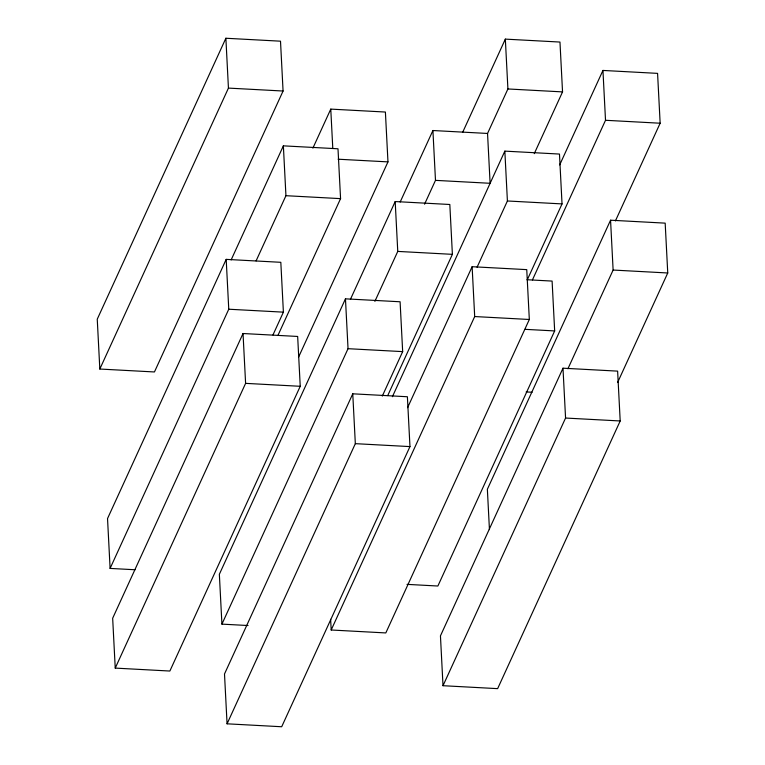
<?xml version="1.0" encoding="UTF-8"?>
<svg xmlns="http://www.w3.org/2000/svg" width="765" height="765" viewBox="0 0 765 765"><rect width="100%" height="100%" fill="white"/><g stroke="black" fill="none" stroke-linecap="round" stroke-linejoin="round"><path stroke-width="1.15" d="M225.876 38.25L97.251 319.187L99.823 369.036L154.444 371.962L283.069 91.025L280.506 41.186L225.876 38.25L228.439 88.099L99.823 369.036M272.971 334.927L283.394 312.149L280.822 262.309L226.191 259.373L107.53 518.565L110.103 568.414L135.042 569.753M231.135 259.928L283.366 145.847L337.996 148.783L340.568 198.632L277.886 335.519M110.103 568.414L228.764 309.223L226.191 259.373M256.093 260.884L285.938 195.697L283.366 145.847M312.885 148.161L330.767 109.108L385.397 112.044L387.97 161.884L298.56 357.159M243.031 333.521L112.665 618.254L115.238 668.103L169.868 671.039L300.234 386.296L297.661 336.457L243.031 333.521L245.603 383.361L115.238 668.103M382.309 396.079L402.667 351.623L400.095 301.773L345.464 298.838L219.354 574.285L221.927 624.125L248.051 625.531M350.427 299.345L395.189 201.558L449.82 204.494L452.392 254.343L387.731 395.582M400.181 202.017L432.914 130.519L487.544 133.454L507.912 88.96L505.34 39.12L559.97 42.056L562.543 91.896L534.257 153.66M221.927 624.125L348.037 348.687L345.464 298.838M374.879 301.381L397.762 251.408L395.189 201.558M424.565 204.198L435.486 180.358L432.914 130.519M462.672 132.307L505.34 39.12M352.761 393.812L224.499 673.975L227.071 723.814L281.692 726.75L409.964 446.597L407.391 396.748L352.761 393.812L355.333 443.662L227.071 723.814M392.397 396.719L504.843 151.126L559.473 154.061L562.036 203.911L527.228 279.942M407.573 407.697L472.12 266.708L526.75 269.634L529.323 319.483L385.818 632.932L331.188 629.997L330.633 619.315M477.073 267.234L507.405 200.975L504.843 151.126M331.188 629.997L474.692 316.547L472.12 266.708M559.693 164.905L602.944 70.437L657.575 73.373L660.147 123.222L615.404 220.942M532.44 279.904L605.517 120.287L602.944 70.437M527.162 279.741L552.101 281.08L554.663 330.929L437.876 586.019L406.999 584.364M617.585 382.557L667.749 272.981L665.177 223.141L610.556 220.205L487.362 489.265L489.447 529.61M562.992 368.195L440.449 635.868L443.012 685.708L497.642 688.643L620.195 420.97L617.623 371.13L562.992 368.195L565.565 418.044L443.012 685.708M567.917 368.778L613.119 270.045L610.556 220.205M507.912 88.96L562.543 91.896M228.439 88.099L283.069 91.025M605.517 120.287L660.147 123.222M338.092 159.206L387.97 161.884M435.486 180.358L490.107 183.294L487.544 133.454M507.405 200.975L562.036 203.911M285.938 195.697L340.568 198.632M397.762 251.408L452.392 254.343M613.119 270.045L667.749 272.981M474.692 316.547L529.323 319.483M228.764 309.223L283.394 312.149M524.981 329.332L554.663 330.929M348.037 348.687L402.667 351.623M526.167 391.938L532.105 392.254M245.603 383.361L300.234 386.296M565.565 418.044L620.195 420.97M355.333 443.662L409.964 446.597M330.767 109.108L332.785 148.276"/></g></svg>
